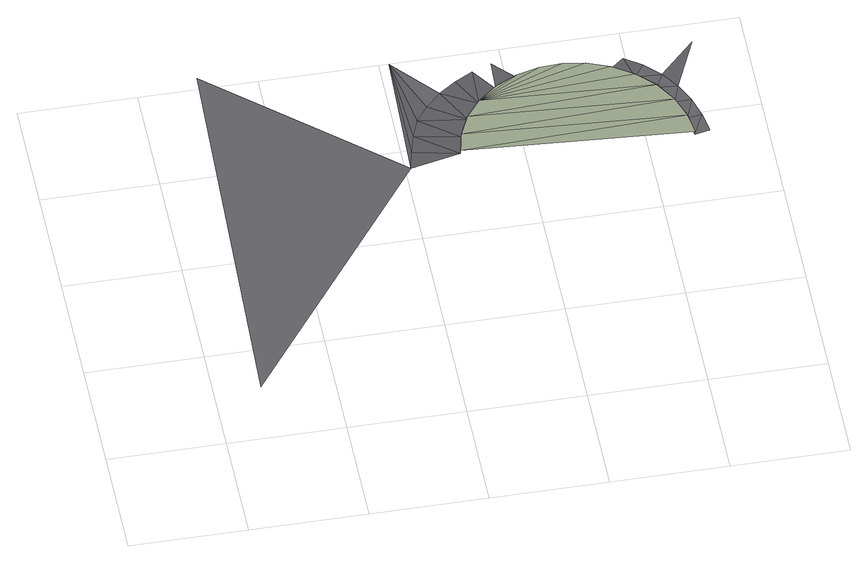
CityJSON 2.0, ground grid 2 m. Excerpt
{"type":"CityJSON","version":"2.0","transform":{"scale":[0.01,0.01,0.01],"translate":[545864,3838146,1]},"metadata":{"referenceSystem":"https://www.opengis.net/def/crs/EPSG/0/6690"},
"CityObjects":{
"road1":{"type":"Road","attributes":{"RoadStructureAttribute.sectionType":"1"},"geometry":[{"type":"MultiSurface","lod":"3","boundaries":[[[0,1,2]],[[3,4,2]],[[5,2,4]],[[5,4,6]],[[5,6,7]],[[6,4,3]],[[8,7,6]],[[5,7,9]],[[6,3,8]],[[3,10,11]],[[5,9,12]],[[8,3,11]],[[9,7,13]],[[7,8,13]],[[12,9,13]],[[8,11,14]],[[13,8,14]],[[12,13,15]],[[13,14,16]],[[17,12,15]],[[15,13,16]],[[18,17,15]],[[15,16,19]],[[10,20,11]],[[18,15,21]],[[21,15,19]],[[11,22,14]],[[19,16,23]],[[24,23,16]],[[21,19,23]],[[14,25,16]],[[26,21,27]],[[28,24,16]],[[27,21,23]],[[29,28,16]],[[30,20,10]],[[31,29,16]],[[20,22,11]],[[32,31,16]],[[22,25,14]],[[25,32,16]],[[33,29,31]],[[34,33,31]],[[34,31,32]],[[35,34,32]],[[36,34,35]],[[37,36,35]],[[35,32,25]],[[38,35,25]],[[39,37,35]],[[39,35,38]],[[38,25,22]],[[40,38,22]],[[30,41,42]],[[20,30,42]],[[40,22,20]],[[43,39,38]],[[42,40,20]],[[43,38,40]],[[44,40,42]],[[45,46,41]],[[44,43,40]],[[42,41,46]],[[46,44,42]],[[39,43,47]]],"semantics":{"surfaces":[{"type":"TrafficArea","function":"1010"},{"type":"TrafficArea","function":"1000"},{"type":"AuxiliaryTrafficArea","function":"3000"}],"values":[0,1,0,0,0,1,1,0,1,2,0,2,1,1,1,2,2,1,2,1,2,1,2,2,1,2,2,2,2,2,2,1,2,2,2,2,2,2,2,2,2,2,2,2,2,1,1,2,2,1,1,2,2,2,2,2,1,2,1,1,1,1,1,1,0]}}]}
},
"vertices":[
[98,800,114],[73,87,118],[406,542,107],[493,566,101],[414,579,106],[414,783,105],[423,615,105],[436,649,104],[501,604,100],[457,679,103],[493,566,108],[501,604,107],[483,705,103],[518,642,99],[518,642,106],[544,676,98],[544,676,105],[513,727,102],[545,745,101],[577,704,104],[874,590,96],[577,704,97],[860,629,97],[615,724,103],[654,734,103],[837,665,98],[579,758,100],[615,724,96],[693,737,102],[731,732,101],[880,552,95],[770,718,100],[806,695,99],[731,732,94],[770,718,93],[806,695,92],[794,738,94],[824,718,93],[837,665,91],[851,692,92],[860,629,90],[880,552,88],[874,590,89],[872,662,91],[888,629,90],[906,558,88],[899,594,89],[913,758,89]
]}
